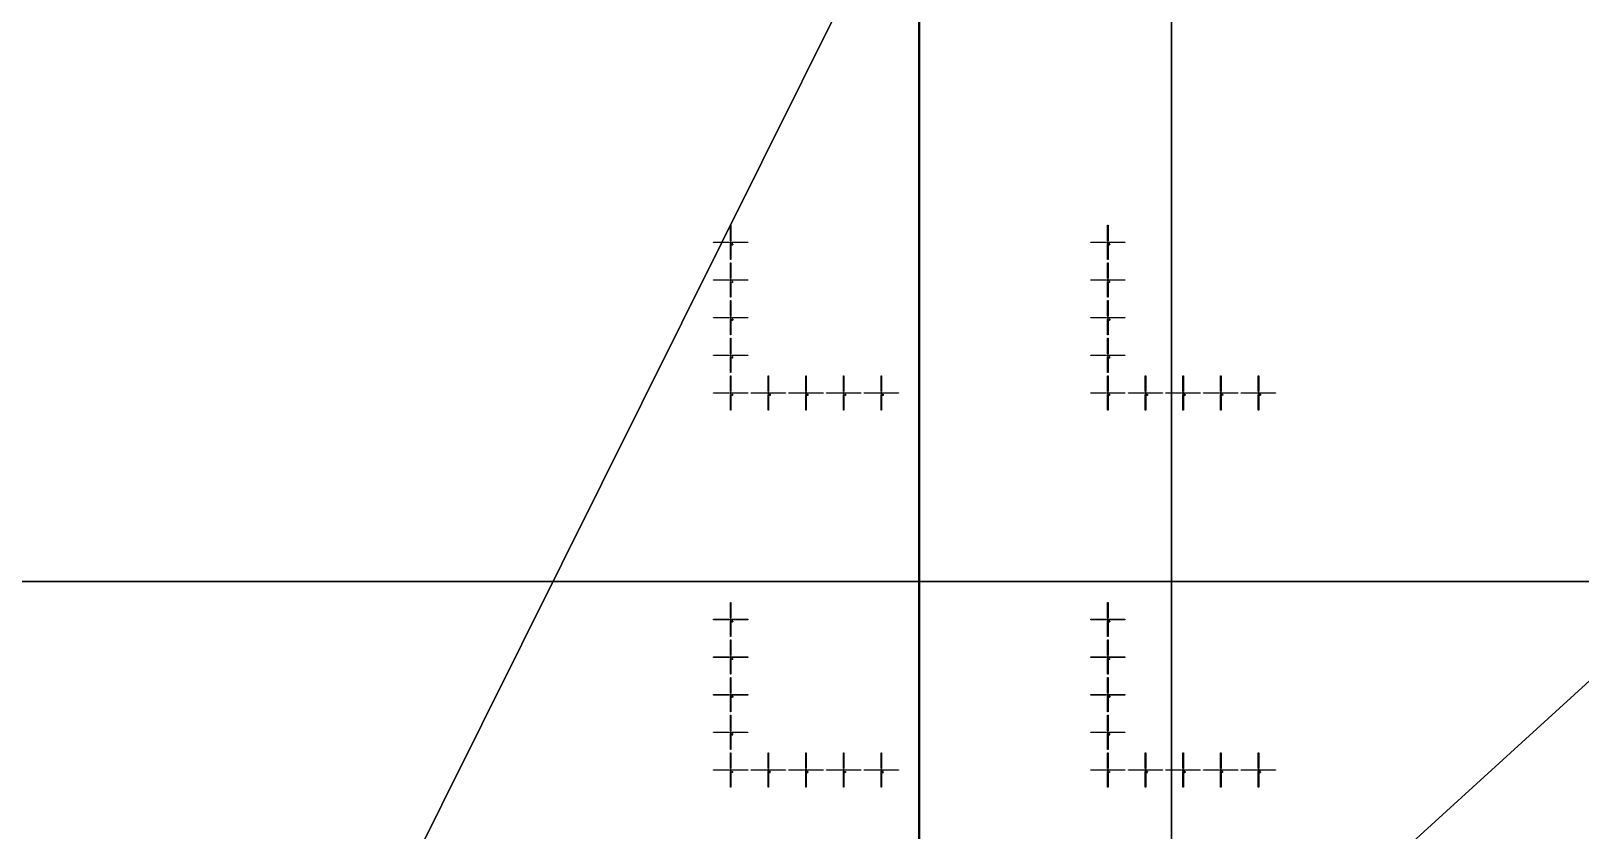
# Model space of a CAD drawing. Extents: x -25400 to 25400, y -24113 to 25400.
# Drawn here: x 2285 to 10513, y 8834 to 13079 of the extents above; entities that cross this region are included whole.
import ezdxf

# ---------------------------------------------------------------- set-up
doc = ezdxf.new("R2010")
doc.units = 0
for name, color, linetype in [('L0D0', 1, 'CONTINUOUS'), ('L1D0', 2, 'CONTINUOUS'), ('L3D0', 3, 'CONTINUOUS')]:
    doc.layers.add(name, color=color, linetype=linetype)

msp = doc.modelspace()

# ---------------------------------------------------------------- linework, layer by layer
at = {"layer": 'L0D0'}
for points in [[(8342.854, 23990.765), (8342.854, -23990.765)], [(8342.854, -23990.765), (8342.854, 23990.765)], [(16923.304, 15427.63), (0, 0), (10207.408, 20499.239), (10246.244, 20479.856), (10285.043, 20460.398), (10323.804, 20440.868), (10362.529, 20421.263), (10401.216, 20401.586), (10439.866, 20381.835), (10478.479, 20362.011), (10517.054, 20342.113)], [(10207.408, 20499.239), (0, 0)], [(0, 0), (16923.304, 15427.63)]]:
    msp.add_lwpolyline(points, dxfattribs=at)
at = {"layer": 'L1D0'}
for points in [[(6000.25, 11963.85), (6000.25, 12046.85), (6002.75, 12046.85), (6002.75, 11963.85)], [(8003.25, 11963.85), (8003.25, 12046.85), (8005.75, 12046.85), (8005.75, 11963.85)], [(5910.5, 11954.6), (5910.5, 11957.1), (5993.5, 11957.1), (5993.5, 11954.6)], [(6001.3, 11950.85), (6001.3, 11955.65), (5996.5, 11955.65), (5996.5, 11956.05), (6001.3, 11956.05), (6001.3, 11960.85), (6001.7, 11960.85), (6001.7, 11956.05), (6006.5, 11956.05), (6006.5, 11955.65), (6001.7, 11955.65), (6001.7, 11950.85)], [(6000.25, 11864.85), (6000.25, 11947.85), (6002.75, 11947.85), (6002.75, 11864.85)], [(6007.5, 11945.294), (6007.5, 11948.85), (6011.944, 11948.85), (6011.944, 11947.961), (6008.389, 11947.961), (6008.389, 11946.183), (6011.056, 11946.183), (6011.056, 11945.294)], [(6007.5, 11942.628), (6007.5, 11943.517), (6011.056, 11943.517), (6011.056, 11942.628)], [(6009.5, 11954.6), (6009.5, 11957.1), (6092.5, 11957.1), (6092.5, 11954.6)], [(6011.056, 11943.517), (6011.056, 11945.294), (6011.944, 11945.294), (6011.944, 11943.517)], [(7913.5, 11954.6), (7913.5, 11957.1), (7996.5, 11957.1), (7996.5, 11954.6)], [(8004.3, 11950.85), (8004.3, 11955.65), (7999.5, 11955.65), (7999.5, 11956.05), (8004.3, 11956.05), (8004.3, 11960.85), (8004.7, 11960.85), (8004.7, 11956.05), (8009.5, 11956.05), (8009.5, 11955.65), (8004.7, 11955.65), (8004.7, 11950.85)], [(8003.25, 11864.85), (8003.25, 11947.85), (8005.75, 11947.85), (8005.75, 11864.85)], [(8010.5, 11945.294), (8010.5, 11948.85), (8014.944, 11948.85), (8014.944, 11947.961), (8011.389, 11947.961), (8011.389, 11946.183), (8014.056, 11946.183), (8014.056, 11945.294)], [(8010.5, 11942.628), (8010.5, 11943.517), (8014.056, 11943.517), (8014.056, 11942.628)], [(8012.5, 11954.6), (8012.5, 11957.1), (8095.5, 11957.1), (8095.5, 11954.6)], [(8014.056, 11943.517), (8014.056, 11945.294), (8014.944, 11945.294), (8014.944, 11943.517)], [(6000.25, 11763.85), (6000.25, 11846.85), (6002.75, 11846.85), (6002.75, 11763.85)], [(8003.25, 11763.85), (8003.25, 11846.85), (8005.75, 11846.85), (8005.75, 11763.85)], [(5910.5, 11754.6), (5910.5, 11757.1), (5993.5, 11757.1), (5993.5, 11754.6)], [(6001.3, 11750.85), (6001.3, 11755.65), (5996.5, 11755.65), (5996.5, 11756.05), (6001.3, 11756.05), (6001.3, 11760.85), (6001.7, 11760.85), (6001.7, 11756.05), (6006.5, 11756.05), (6006.5, 11755.65), (6001.7, 11755.65), (6001.7, 11750.85)], [(6000.25, 11664.85), (6000.25, 11747.85), (6002.75, 11747.85), (6002.75, 11664.85)], [(6010.167, 11742.628), (6010.167, 11744.406), (6007.5, 11744.406), (6007.5, 11746.183), (6008.389, 11746.183), (6008.389, 11745.294), (6010.167, 11745.294), (6010.167, 11747.961), (6009.278, 11747.961), (6009.278, 11748.85), (6011.056, 11748.85), (6011.056, 11745.294), (6011.944, 11745.294), (6011.944, 11744.406), (6011.056, 11744.406), (6011.056, 11742.628)], [(6008.389, 11746.183), (6008.389, 11747.961), (6009.278, 11747.961), (6009.278, 11746.183)], [(6009.5, 11754.6), (6009.5, 11757.1), (6092.5, 11757.1), (6092.5, 11754.6)], [(7913.5, 11754.6), (7913.5, 11757.1), (7996.5, 11757.1), (7996.5, 11754.6)], [(8004.3, 11750.85), (8004.3, 11755.65), (7999.5, 11755.65), (7999.5, 11756.05), (8004.3, 11756.05), (8004.3, 11760.85), (8004.7, 11760.85), (8004.7, 11756.05), (8009.5, 11756.05), (8009.5, 11755.65), (8004.7, 11755.65), (8004.7, 11750.85)], [(8003.25, 11664.85), (8003.25, 11747.85), (8005.75, 11747.85), (8005.75, 11664.85)], [(8013.167, 11742.628), (8013.167, 11744.406), (8010.5, 11744.406), (8010.5, 11746.183), (8011.389, 11746.183), (8011.389, 11745.294), (8013.167, 11745.294), (8013.167, 11747.961), (8012.278, 11747.961), (8012.278, 11748.85), (8014.056, 11748.85), (8014.056, 11745.294), (8014.944, 11745.294), (8014.944, 11744.406), (8014.056, 11744.406), (8014.056, 11742.628)], [(8011.389, 11746.183), (8011.389, 11747.961), (8012.278, 11747.961), (8012.278, 11746.183)], [(8012.5, 11754.6), (8012.5, 11757.1), (8095.5, 11757.1), (8095.5, 11754.6)], [(6000.25, 11563.85), (6000.25, 11646.85), (6002.75, 11646.85), (6002.75, 11563.85)], [(8003.25, 11563.85), (8003.25, 11646.85), (8005.75, 11646.85), (8005.75, 11563.85)], [(5910.5, 11554.6), (5910.5, 11557.1), (5993.5, 11557.1), (5993.5, 11554.6)], [(6001.3, 11550.85), (6001.3, 11555.65), (5996.5, 11555.65), (5996.5, 11556.05), (6001.3, 11556.05), (6001.3, 11560.85), (6001.7, 11560.85), (6001.7, 11556.05), (6006.5, 11556.05), (6006.5, 11555.65), (6001.7, 11555.65), (6001.7, 11550.85)], [(6000.25, 11464.85), (6000.25, 11547.85), (6002.75, 11547.85), (6002.75, 11464.85)], [(6007.5, 11547.961), (6007.5, 11548.85), (6011.056, 11548.85), (6011.056, 11547.961)], [(6007.5, 11542.628), (6007.5, 11543.517), (6011.056, 11543.517), (6011.056, 11542.628)], [(6008.389, 11545.294), (6008.389, 11546.183), (6011.056, 11546.183), (6011.056, 11545.294)], [(6009.5, 11554.6), (6009.5, 11557.1), (6092.5, 11557.1), (6092.5, 11554.6)], [(6011.056, 11546.183), (6011.056, 11547.961), (6011.944, 11547.961), (6011.944, 11546.183)], [(6011.056, 11543.517), (6011.056, 11545.294), (6011.944, 11545.294), (6011.944, 11543.517)], [(7913.5, 11554.6), (7913.5, 11557.1), (7996.5, 11557.1), (7996.5, 11554.6)], [(8004.3, 11550.85), (8004.3, 11555.65), (7999.5, 11555.65), (7999.5, 11556.05), (8004.3, 11556.05), (8004.3, 11560.85), (8004.7, 11560.85), (8004.7, 11556.05), (8009.5, 11556.05), (8009.5, 11555.65), (8004.7, 11555.65), (8004.7, 11550.85)], [(8003.25, 11464.85), (8003.25, 11547.85), (8005.75, 11547.85), (8005.75, 11464.85)], [(8010.5, 11547.961), (8010.5, 11548.85), (8014.056, 11548.85), (8014.056, 11547.961)], [(8010.5, 11542.628), (8010.5, 11543.517), (8014.056, 11543.517), (8014.056, 11542.628)], [(8011.389, 11545.294), (8011.389, 11546.183), (8014.056, 11546.183), (8014.056, 11545.294)], [(8012.5, 11554.6), (8012.5, 11557.1), (8095.5, 11557.1), (8095.5, 11554.6)], [(8014.056, 11546.183), (8014.056, 11547.961), (8014.944, 11547.961), (8014.944, 11546.183)], [(8014.056, 11543.517), (8014.056, 11545.294), (8014.944, 11545.294), (8014.944, 11543.517)], [(6000.25, 11363.85), (6000.25, 11446.85), (6002.75, 11446.85), (6002.75, 11363.85)], [(8003.25, 11363.85), (8003.25, 11446.85), (8005.75, 11446.85), (8005.75, 11363.85)], [(5910.5, 11354.6), (5910.5, 11357.1), (5993.5, 11357.1), (5993.5, 11354.6)], [(6001.3, 11350.85), (6001.3, 11355.65), (5996.5, 11355.65), (5996.5, 11356.05), (6001.3, 11356.05), (6001.3, 11360.85), (6001.7, 11360.85), (6001.7, 11356.05), (6006.5, 11356.05), (6006.5, 11355.65), (6001.7, 11355.65), (6001.7, 11350.85)], [(6009.5, 11354.6), (6009.5, 11357.1), (6092.5, 11357.1), (6092.5, 11354.6)], [(7913.5, 11354.6), (7913.5, 11357.1), (7996.5, 11357.1), (7996.5, 11354.6)], [(8004.3, 11350.85), (8004.3, 11355.65), (7999.5, 11355.65), (7999.5, 11356.05), (8004.3, 11356.05), (8004.3, 11360.85), (8004.7, 11360.85), (8004.7, 11356.05), (8009.5, 11356.05), (8009.5, 11355.65), (8004.7, 11355.65), (8004.7, 11350.85)], [(8012.5, 11354.6), (8012.5, 11357.1), (8095.5, 11357.1), (8095.5, 11354.6)], [(6000.25, 11264.85), (6000.25, 11347.85), (6002.75, 11347.85), (6002.75, 11264.85)], [(6007.5, 11347.072), (6007.5, 11347.961), (6008.389, 11347.961), (6008.389, 11347.072)], [(6007.5, 11342.628), (6007.5, 11344.406), (6008.389, 11344.406), (6008.389, 11343.517), (6011.944, 11343.517), (6011.944, 11342.628)], [(6008.389, 11347.961), (6008.389, 11348.85), (6011.056, 11348.85), (6011.056, 11347.961)], [(6008.389, 11344.406), (6008.389, 11345.294), (6010.167, 11345.294), (6010.167, 11344.406)], [(6010.167, 11345.294), (6010.167, 11346.183), (6011.056, 11346.183), (6011.056, 11345.294)], [(6011.056, 11346.183), (6011.056, 11347.961), (6011.944, 11347.961), (6011.944, 11346.183)], [(8003.25, 11264.85), (8003.25, 11347.85), (8005.75, 11347.85), (8005.75, 11264.85)], [(8010.5, 11347.072), (8010.5, 11347.961), (8011.389, 11347.961), (8011.389, 11347.072)], [(8010.5, 11342.628), (8010.5, 11344.406), (8011.389, 11344.406), (8011.389, 11343.517), (8014.944, 11343.517), (8014.944, 11342.628)], [(8011.389, 11347.961), (8011.389, 11348.85), (8014.056, 11348.85), (8014.056, 11347.961)], [(8011.389, 11344.406), (8011.389, 11345.294), (8013.167, 11345.294), (8013.167, 11344.406)], [(8013.167, 11345.294), (8013.167, 11346.183), (8014.056, 11346.183), (8014.056, 11345.294)], [(8014.056, 11346.183), (8014.056, 11347.961), (8014.944, 11347.961), (8014.944, 11346.183)], [(6000.25, 11163.85), (6000.25, 11246.85), (6002.75, 11246.85), (6002.75, 11163.85)], [(6200.25, 11163.85), (6200.25, 11246.85), (6202.75, 11246.85), (6202.75, 11163.85)], [(6400.25, 11163.85), (6400.25, 11246.85), (6402.75, 11246.85), (6402.75, 11163.85)], [(6600.25, 11163.85), (6600.25, 11246.85), (6602.75, 11246.85), (6602.75, 11163.85)], [(6800.25, 11163.85), (6800.25, 11246.85), (6802.75, 11246.85), (6802.75, 11163.85)], [(8003.25, 11163.85), (8003.25, 11246.85), (8005.75, 11246.85), (8005.75, 11163.85)], [(8203.25, 11163.85), (8203.25, 11246.85), (8205.75, 11246.85), (8205.75, 11163.85)], [(8403.25, 11163.85), (8403.25, 11246.85), (8405.75, 11246.85), (8405.75, 11163.85)], [(8603.25, 11163.85), (8603.25, 11246.85), (8605.75, 11246.85), (8605.75, 11163.85)], [(8803.25, 11163.85), (8803.25, 11246.85), (8805.75, 11246.85), (8805.75, 11163.85)], [(5910.5, 11154.6), (5910.5, 11157.1), (5993.5, 11157.1), (5993.5, 11154.6)], [(6001.3, 11150.85), (6001.3, 11155.65), (5996.5, 11155.65), (5996.5, 11156.05), (6001.3, 11156.05), (6001.3, 11160.85), (6001.7, 11160.85), (6001.7, 11156.05), (6006.5, 11156.05), (6006.5, 11155.65), (6001.7, 11155.65), (6001.7, 11150.85)], [(6000.25, 11064.85), (6000.25, 11147.85), (6002.75, 11147.85), (6002.75, 11064.85)], [(6008.389, 11142.628), (6008.389, 11143.517), (6009.278, 11143.517), (6009.278, 11147.072), (6008.389, 11147.072), (6008.389, 11147.961), (6009.278, 11147.961), (6009.278, 11148.85), (6010.167, 11148.85), (6010.167, 11143.517), (6011.056, 11143.517), (6011.056, 11142.628)], [(6009.5, 11154.6), (6009.5, 11157.1), (6092.5, 11157.1), (6092.5, 11154.6)], [(6110.5, 11154.6), (6110.5, 11157.1), (6193.5, 11157.1), (6193.5, 11154.6)], [(6201.3, 11150.85), (6201.3, 11155.65), (6196.5, 11155.65), (6196.5, 11156.05), (6201.3, 11156.05), (6201.3, 11160.85), (6201.7, 11160.85), (6201.7, 11156.05), (6206.5, 11156.05), (6206.5, 11155.65), (6201.7, 11155.65), (6201.7, 11150.85)], [(6200.25, 11064.85), (6200.25, 11147.85), (6202.75, 11147.85), (6202.75, 11064.85)], [(6207.5, 11147.072), (6207.5, 11147.961), (6208.389, 11147.961), (6208.389, 11147.072)], [(6207.5, 11142.628), (6207.5, 11144.406), (6208.389, 11144.406), (6208.389, 11143.517), (6211.944, 11143.517), (6211.944, 11142.628)], [(6208.389, 11147.961), (6208.389, 11148.85), (6211.056, 11148.85), (6211.056, 11147.961)], [(6208.389, 11144.406), (6208.389, 11145.294), (6210.167, 11145.294), (6210.167, 11144.406)], [(6209.5, 11154.6), (6209.5, 11157.1), (6292.5, 11157.1), (6292.5, 11154.6)], [(6210.167, 11145.294), (6210.167, 11146.183), (6211.056, 11146.183), (6211.056, 11145.294)], [(6211.056, 11146.183), (6211.056, 11147.961), (6211.944, 11147.961), (6211.944, 11146.183)], [(6310.5, 11154.6), (6310.5, 11157.1), (6393.5, 11157.1), (6393.5, 11154.6)], [(6401.3, 11150.85), (6401.3, 11155.65), (6396.5, 11155.65), (6396.5, 11156.05), (6401.3, 11156.05), (6401.3, 11160.85), (6401.7, 11160.85), (6401.7, 11156.05), (6406.5, 11156.05), (6406.5, 11155.65), (6401.7, 11155.65), (6401.7, 11150.85)], [(6400.25, 11064.85), (6400.25, 11147.85), (6402.75, 11147.85), (6402.75, 11064.85)], [(6407.5, 11147.961), (6407.5, 11148.85), (6411.056, 11148.85), (6411.056, 11147.961)], [(6407.5, 11142.628), (6407.5, 11143.517), (6411.056, 11143.517), (6411.056, 11142.628)], [(6408.389, 11145.294), (6408.389, 11146.183), (6411.056, 11146.183), (6411.056, 11145.294)], [(6409.5, 11154.6), (6409.5, 11157.1), (6492.5, 11157.1), (6492.5, 11154.6)], [(6411.056, 11146.183), (6411.056, 11147.961), (6411.944, 11147.961), (6411.944, 11146.183)], [(6411.056, 11143.517), (6411.056, 11145.294), (6411.944, 11145.294), (6411.944, 11143.517)], [(6510.5, 11154.6), (6510.5, 11157.1), (6593.5, 11157.1), (6593.5, 11154.6)], [(6601.3, 11150.85), (6601.3, 11155.65), (6596.5, 11155.65), (6596.5, 11156.05), (6601.3, 11156.05), (6601.3, 11160.85), (6601.7, 11160.85), (6601.7, 11156.05), (6606.5, 11156.05), (6606.5, 11155.65), (6601.7, 11155.65), (6601.7, 11150.85)], [(6600.25, 11064.85), (6600.25, 11147.85), (6602.75, 11147.85), (6602.75, 11064.85)], [(6610.167, 11142.628), (6610.167, 11144.406), (6607.5, 11144.406), (6607.5, 11146.183), (6608.389, 11146.183), (6608.389, 11145.294), (6610.167, 11145.294), (6610.167, 11147.961), (6609.278, 11147.961), (6609.278, 11148.85), (6611.056, 11148.85), (6611.056, 11145.294), (6611.944, 11145.294), (6611.944, 11144.406), (6611.056, 11144.406), (6611.056, 11142.628)], [(6608.389, 11146.183), (6608.389, 11147.961), (6609.278, 11147.961), (6609.278, 11146.183)], [(6609.5, 11154.6), (6609.5, 11157.1), (6692.5, 11157.1), (6692.5, 11154.6)], [(6710.5, 11154.6), (6710.5, 11157.1), (6793.5, 11157.1), (6793.5, 11154.6)], [(6801.3, 11150.85), (6801.3, 11155.65), (6796.5, 11155.65), (6796.5, 11156.05), (6801.3, 11156.05), (6801.3, 11160.85), (6801.7, 11160.85), (6801.7, 11156.05), (6806.5, 11156.05), (6806.5, 11155.65), (6801.7, 11155.65), (6801.7, 11150.85)], [(6800.25, 11064.85), (6800.25, 11147.85), (6802.75, 11147.85), (6802.75, 11064.85)], [(6807.5, 11145.294), (6807.5, 11148.85), (6811.944, 11148.85), (6811.944, 11147.961), (6808.389, 11147.961), (6808.389, 11146.183), (6811.056, 11146.183), (6811.056, 11145.294)], [(6807.5, 11142.628), (6807.5, 11143.517), (6811.056, 11143.517), (6811.056, 11142.628)], [(6809.5, 11154.6), (6809.5, 11157.1), (6892.5, 11157.1), (6892.5, 11154.6)], [(6811.056, 11143.517), (6811.056, 11145.294), (6811.944, 11145.294), (6811.944, 11143.517)], [(7913.5, 11154.6), (7913.5, 11157.1), (7996.5, 11157.1), (7996.5, 11154.6)], [(8004.3, 11150.85), (8004.3, 11155.65), (7999.5, 11155.65), (7999.5, 11156.05), (8004.3, 11156.05), (8004.3, 11160.85), (8004.7, 11160.85), (8004.7, 11156.05), (8009.5, 11156.05), (8009.5, 11155.65), (8004.7, 11155.65), (8004.7, 11150.85)], [(8003.25, 11064.85), (8003.25, 11147.85), (8005.75, 11147.85), (8005.75, 11064.85)], [(8011.389, 11142.628), (8011.389, 11143.517), (8012.278, 11143.517), (8012.278, 11147.072), (8011.389, 11147.072), (8011.389, 11147.961), (8012.278, 11147.961), (8012.278, 11148.85), (8013.167, 11148.85), (8013.167, 11143.517), (8014.056, 11143.517), (8014.056, 11142.628)], [(8012.5, 11154.6), (8012.5, 11157.1), (8095.5, 11157.1), (8095.5, 11154.6)], [(8113.5, 11154.6), (8113.5, 11157.1), (8196.5, 11157.1), (8196.5, 11154.6)], [(8204.3, 11150.85), (8204.3, 11155.65), (8199.5, 11155.65), (8199.5, 11156.05), (8204.3, 11156.05), (8204.3, 11160.85), (8204.7, 11160.85), (8204.7, 11156.05), (8209.5, 11156.05), (8209.5, 11155.65), (8204.7, 11155.65), (8204.7, 11150.85)], [(8203.25, 11064.85), (8203.25, 11147.85), (8205.75, 11147.85), (8205.75, 11064.85)], [(8210.5, 11147.072), (8210.5, 11147.961), (8211.389, 11147.961), (8211.389, 11147.072)], [(8210.5, 11142.628), (8210.5, 11144.406), (8211.389, 11144.406), (8211.389, 11143.517), (8214.944, 11143.517), (8214.944, 11142.628)], [(8211.389, 11147.961), (8211.389, 11148.85), (8214.056, 11148.85), (8214.056, 11147.961)], [(8211.389, 11144.406), (8211.389, 11145.294), (8213.167, 11145.294), (8213.167, 11144.406)], [(8212.5, 11154.6), (8212.5, 11157.1), (8295.5, 11157.1), (8295.5, 11154.6)], [(8213.167, 11145.294), (8213.167, 11146.183), (8214.056, 11146.183), (8214.056, 11145.294)], [(8214.056, 11146.183), (8214.056, 11147.961), (8214.944, 11147.961), (8214.944, 11146.183)], [(8313.5, 11154.6), (8313.5, 11157.1), (8396.5, 11157.1), (8396.5, 11154.6)], [(8404.3, 11150.85), (8404.3, 11155.65), (8399.5, 11155.65), (8399.5, 11156.05), (8404.3, 11156.05), (8404.3, 11160.85), (8404.7, 11160.85), (8404.7, 11156.05), (8409.5, 11156.05), (8409.5, 11155.65), (8404.7, 11155.65), (8404.7, 11150.85)], [(8403.25, 11064.85), (8403.25, 11147.85), (8405.75, 11147.85), (8405.75, 11064.85)], [(8410.5, 11147.961), (8410.5, 11148.85), (8414.056, 11148.85), (8414.056, 11147.961)], [(8410.5, 11142.628), (8410.5, 11143.517), (8414.056, 11143.517), (8414.056, 11142.628)], [(8411.389, 11145.294), (8411.389, 11146.183), (8414.056, 11146.183), (8414.056, 11145.294)], [(8412.5, 11154.6), (8412.5, 11157.1), (8495.5, 11157.1), (8495.5, 11154.6)], [(8414.056, 11146.183), (8414.056, 11147.961), (8414.944, 11147.961), (8414.944, 11146.183)], [(8414.056, 11143.517), (8414.056, 11145.294), (8414.944, 11145.294), (8414.944, 11143.517)], [(8513.5, 11154.6), (8513.5, 11157.1), (8596.5, 11157.1), (8596.5, 11154.6)], [(8604.3, 11150.85), (8604.3, 11155.65), (8599.5, 11155.65), (8599.5, 11156.05), (8604.3, 11156.05), (8604.3, 11160.85), (8604.7, 11160.85), (8604.7, 11156.05), (8609.5, 11156.05), (8609.5, 11155.65), (8604.7, 11155.65), (8604.7, 11150.85)], [(8603.25, 11064.85), (8603.25, 11147.85), (8605.75, 11147.85), (8605.75, 11064.85)], [(8613.167, 11142.628), (8613.167, 11144.406), (8610.5, 11144.406), (8610.5, 11146.183), (8611.389, 11146.183), (8611.389, 11145.294), (8613.167, 11145.294), (8613.167, 11147.961), (8612.278, 11147.961), (8612.278, 11148.85), (8614.056, 11148.85), (8614.056, 11145.294), (8614.944, 11145.294), (8614.944, 11144.406), (8614.056, 11144.406), (8614.056, 11142.628)], [(8611.389, 11146.183), (8611.389, 11147.961), (8612.278, 11147.961), (8612.278, 11146.183)], [(8612.5, 11154.6), (8612.5, 11157.1), (8695.5, 11157.1), (8695.5, 11154.6)], [(8713.5, 11154.6), (8713.5, 11157.1), (8796.5, 11157.1), (8796.5, 11154.6)], [(8804.3, 11150.85), (8804.3, 11155.65), (8799.5, 11155.65), (8799.5, 11156.05), (8804.3, 11156.05), (8804.3, 11160.85), (8804.7, 11160.85), (8804.7, 11156.05), (8809.5, 11156.05), (8809.5, 11155.65), (8804.7, 11155.65), (8804.7, 11150.85)], [(8803.25, 11064.85), (8803.25, 11147.85), (8805.75, 11147.85), (8805.75, 11064.85)], [(8810.5, 11145.294), (8810.5, 11148.85), (8814.944, 11148.85), (8814.944, 11147.961), (8811.389, 11147.961), (8811.389, 11146.183), (8814.056, 11146.183), (8814.056, 11145.294)], [(8810.5, 11142.628), (8810.5, 11143.517), (8814.056, 11143.517), (8814.056, 11142.628)], [(8812.5, 11154.6), (8812.5, 11157.1), (8895.5, 11157.1), (8895.5, 11154.6)], [(8814.056, 11143.517), (8814.056, 11145.294), (8814.944, 11145.294), (8814.944, 11143.517)], [(6000.25, 9960.85), (6000.25, 10043.85), (6002.75, 10043.85), (6002.75, 9960.85)], [(8003.25, 9960.85), (8003.25, 10043.85), (8005.75, 10043.85), (8005.75, 9960.85)], [(6001.3, 9947.85), (6001.3, 9952.65), (5996.5, 9952.65), (5996.5, 9953.05), (6001.3, 9953.05), (6001.3, 9957.85), (6001.7, 9957.85), (6001.7, 9953.05), (6006.5, 9953.05), (6006.5, 9952.65), (6001.7, 9952.65), (6001.7, 9947.85)], [(8004.3, 9947.85), (8004.3, 9952.65), (7999.5, 9952.65), (7999.5, 9953.05), (8004.3, 9953.05), (8004.3, 9957.85), (8004.7, 9957.85), (8004.7, 9953.05), (8009.5, 9953.05), (8009.5, 9952.65), (8004.7, 9952.65), (8004.7, 9947.85)], [(5910.5, 9951.6), (5910.5, 9954.1), (5993.5, 9954.1), (5993.5, 9951.6)], [(6000.25, 9861.85), (6000.25, 9944.85), (6002.75, 9944.85), (6002.75, 9861.85)], [(6007.5, 9942.294), (6007.5, 9945.85), (6011.944, 9945.85), (6011.944, 9944.961), (6008.389, 9944.961), (6008.389, 9943.183), (6011.056, 9943.183), (6011.056, 9942.294)], [(6007.5, 9939.628), (6007.5, 9940.517), (6011.056, 9940.517), (6011.056, 9939.628)], [(6009.5, 9951.6), (6009.5, 9954.1), (6092.5, 9954.1), (6092.5, 9951.6)], [(6011.056, 9940.517), (6011.056, 9942.294), (6011.944, 9942.294), (6011.944, 9940.517)], [(7913.5, 9951.6), (7913.5, 9954.1), (7996.5, 9954.1), (7996.5, 9951.6)], [(8003.25, 9861.85), (8003.25, 9944.85), (8005.75, 9944.85), (8005.75, 9861.85)], [(8010.5, 9942.294), (8010.5, 9945.85), (8014.944, 9945.85), (8014.944, 9944.961), (8011.389, 9944.961), (8011.389, 9943.183), (8014.056, 9943.183), (8014.056, 9942.294)], [(8010.5, 9939.628), (8010.5, 9940.517), (8014.056, 9940.517), (8014.056, 9939.628)], [(8012.5, 9951.6), (8012.5, 9954.1), (8095.5, 9954.1), (8095.5, 9951.6)], [(8014.056, 9940.517), (8014.056, 9942.294), (8014.944, 9942.294), (8014.944, 9940.517)], [(6000.25, 9760.85), (6000.25, 9843.85), (6002.75, 9843.85), (6002.75, 9760.85)], [(8003.25, 9760.85), (8003.25, 9843.85), (8005.75, 9843.85), (8005.75, 9760.85)], [(5910.5, 9751.6), (5910.5, 9754.1), (5993.5, 9754.1), (5993.5, 9751.6)], [(6001.3, 9747.85), (6001.3, 9752.65), (5996.5, 9752.65), (5996.5, 9753.05), (6001.3, 9753.05), (6001.3, 9757.85), (6001.7, 9757.85), (6001.7, 9753.05), (6006.5, 9753.05), (6006.5, 9752.65), (6001.7, 9752.65), (6001.7, 9747.85)], [(6000.25, 9661.85), (6000.25, 9744.85), (6002.75, 9744.85), (6002.75, 9661.85)], [(6010.167, 9739.628), (6010.167, 9741.406), (6007.5, 9741.406), (6007.5, 9743.183), (6008.389, 9743.183), (6008.389, 9742.294), (6010.167, 9742.294), (6010.167, 9744.961), (6009.278, 9744.961), (6009.278, 9745.85), (6011.056, 9745.85), (6011.056, 9742.294), (6011.944, 9742.294), (6011.944, 9741.406), (6011.056, 9741.406), (6011.056, 9739.628)], [(6008.389, 9743.183), (6008.389, 9744.961), (6009.278, 9744.961), (6009.278, 9743.183)], [(6009.5, 9751.6), (6009.5, 9754.1), (6092.5, 9754.1), (6092.5, 9751.6)], [(7913.5, 9751.6), (7913.5, 9754.1), (7996.5, 9754.1), (7996.5, 9751.6)], [(8004.3, 9747.85), (8004.3, 9752.65), (7999.5, 9752.65), (7999.5, 9753.05), (8004.3, 9753.05), (8004.3, 9757.85), (8004.7, 9757.85), (8004.7, 9753.05), (8009.5, 9753.05), (8009.5, 9752.65), (8004.7, 9752.65), (8004.7, 9747.85)], [(8003.25, 9661.85), (8003.25, 9744.85), (8005.75, 9744.85), (8005.75, 9661.85)], [(8013.167, 9739.628), (8013.167, 9741.406), (8010.5, 9741.406), (8010.5, 9743.183), (8011.389, 9743.183), (8011.389, 9742.294), (8013.167, 9742.294), (8013.167, 9744.961), (8012.278, 9744.961), (8012.278, 9745.85), (8014.056, 9745.85), (8014.056, 9742.294), (8014.944, 9742.294), (8014.944, 9741.406), (8014.056, 9741.406), (8014.056, 9739.628)], [(8011.389, 9743.183), (8011.389, 9744.961), (8012.278, 9744.961), (8012.278, 9743.183)], [(8012.5, 9751.6), (8012.5, 9754.1), (8095.5, 9754.1), (8095.5, 9751.6)], [(6000.25, 9560.85), (6000.25, 9643.85), (6002.75, 9643.85), (6002.75, 9560.85)], [(8003.25, 9560.85), (8003.25, 9643.85), (8005.75, 9643.85), (8005.75, 9560.85)], [(5910.5, 9551.6), (5910.5, 9554.1), (5993.5, 9554.1), (5993.5, 9551.6)], [(6001.3, 9547.85), (6001.3, 9552.65), (5996.5, 9552.65), (5996.5, 9553.05), (6001.3, 9553.05), (6001.3, 9557.85), (6001.7, 9557.85), (6001.7, 9553.05), (6006.5, 9553.05), (6006.5, 9552.65), (6001.7, 9552.65), (6001.7, 9547.85)], [(6000.25, 9461.85), (6000.25, 9544.85), (6002.75, 9544.85), (6002.75, 9461.85)], [(6007.5, 9544.961), (6007.5, 9545.85), (6011.056, 9545.85), (6011.056, 9544.961)], [(6009.5, 9551.6), (6009.5, 9554.1), (6092.5, 9554.1), (6092.5, 9551.6)], [(6011.056, 9543.183), (6011.056, 9544.961), (6011.944, 9544.961), (6011.944, 9543.183)], [(7913.5, 9551.6), (7913.5, 9554.1), (7996.5, 9554.1), (7996.5, 9551.6)], [(8004.3, 9547.85), (8004.3, 9552.65), (7999.5, 9552.65), (7999.5, 9553.05), (8004.3, 9553.05), (8004.3, 9557.85), (8004.7, 9557.85), (8004.7, 9553.05), (8009.5, 9553.05), (8009.5, 9552.65), (8004.7, 9552.65), (8004.7, 9547.85)], [(8003.25, 9461.85), (8003.25, 9544.85), (8005.75, 9544.85), (8005.75, 9461.85)], [(8010.5, 9544.961), (8010.5, 9545.85), (8014.056, 9545.85), (8014.056, 9544.961)], [(8012.5, 9551.6), (8012.5, 9554.1), (8095.5, 9554.1), (8095.5, 9551.6)], [(8014.056, 9543.183), (8014.056, 9544.961), (8014.944, 9544.961), (8014.944, 9543.183)], [(6007.5, 9539.628), (6007.5, 9540.517), (6011.056, 9540.517), (6011.056, 9539.628)], [(6008.389, 9542.294), (6008.389, 9543.183), (6011.056, 9543.183), (6011.056, 9542.294)], [(6011.056, 9540.517), (6011.056, 9542.294), (6011.944, 9542.294), (6011.944, 9540.517)], [(8010.5, 9539.628), (8010.5, 9540.517), (8014.056, 9540.517), (8014.056, 9539.628)], [(8011.389, 9542.294), (8011.389, 9543.183), (8014.056, 9543.183), (8014.056, 9542.294)], [(8014.056, 9540.517), (8014.056, 9542.294), (8014.944, 9542.294), (8014.944, 9540.517)], [(6000.25, 9360.85), (6000.25, 9443.85), (6002.75, 9443.85), (6002.75, 9360.85)], [(8003.25, 9360.85), (8003.25, 9443.85), (8005.75, 9443.85), (8005.75, 9360.85)], [(5910.5, 9351.6), (5910.5, 9354.1), (5993.5, 9354.1), (5993.5, 9351.6)], [(6001.3, 9347.85), (6001.3, 9352.65), (5996.5, 9352.65), (5996.5, 9353.05), (6001.3, 9353.05), (6001.3, 9357.85), (6001.7, 9357.85), (6001.7, 9353.05), (6006.5, 9353.05), (6006.5, 9352.65), (6001.7, 9352.65), (6001.7, 9347.85)], [(6000.25, 9261.85), (6000.25, 9344.85), (6002.75, 9344.85), (6002.75, 9261.85)], [(6007.5, 9344.072), (6007.5, 9344.961), (6008.389, 9344.961), (6008.389, 9344.072)], [(6007.5, 9339.628), (6007.5, 9341.406), (6008.389, 9341.406), (6008.389, 9340.517), (6011.944, 9340.517), (6011.944, 9339.628)], [(6008.389, 9344.961), (6008.389, 9345.85), (6011.056, 9345.85), (6011.056, 9344.961)], [(6008.389, 9341.406), (6008.389, 9342.294), (6010.167, 9342.294), (6010.167, 9341.406)], [(6009.5, 9351.6), (6009.5, 9354.1), (6092.5, 9354.1), (6092.5, 9351.6)], [(6010.167, 9342.294), (6010.167, 9343.183), (6011.056, 9343.183), (6011.056, 9342.294)], [(6011.056, 9343.183), (6011.056, 9344.961), (6011.944, 9344.961), (6011.944, 9343.183)], [(7913.5, 9351.6), (7913.5, 9354.1), (7996.5, 9354.1), (7996.5, 9351.6)], [(8004.3, 9347.85), (8004.3, 9352.65), (7999.5, 9352.65), (7999.5, 9353.05), (8004.3, 9353.05), (8004.3, 9357.85), (8004.7, 9357.85), (8004.7, 9353.05), (8009.5, 9353.05), (8009.5, 9352.65), (8004.7, 9352.65), (8004.7, 9347.85)], [(8003.25, 9261.85), (8003.25, 9344.85), (8005.75, 9344.85), (8005.75, 9261.85)], [(8010.5, 9344.072), (8010.5, 9344.961), (8011.389, 9344.961), (8011.389, 9344.072)], [(8010.5, 9339.628), (8010.5, 9341.406), (8011.389, 9341.406), (8011.389, 9340.517), (8014.944, 9340.517), (8014.944, 9339.628)], [(8011.389, 9344.961), (8011.389, 9345.85), (8014.056, 9345.85), (8014.056, 9344.961)], [(8011.389, 9341.406), (8011.389, 9342.294), (8013.167, 9342.294), (8013.167, 9341.406)], [(8012.5, 9351.6), (8012.5, 9354.1), (8095.5, 9354.1), (8095.5, 9351.6)], [(8013.167, 9342.294), (8013.167, 9343.183), (8014.056, 9343.183), (8014.056, 9342.294)], [(8014.056, 9343.183), (8014.056, 9344.961), (8014.944, 9344.961), (8014.944, 9343.183)], [(6000.25, 9160.85), (6000.25, 9243.85), (6002.75, 9243.85), (6002.75, 9160.85)], [(6200.25, 9160.85), (6200.25, 9243.85), (6202.75, 9243.85), (6202.75, 9160.85)], [(6400.25, 9160.85), (6400.25, 9243.85), (6402.75, 9243.85), (6402.75, 9160.85)], [(6600.25, 9160.85), (6600.25, 9243.85), (6602.75, 9243.85), (6602.75, 9160.85)], [(6800.25, 9160.85), (6800.25, 9243.85), (6802.75, 9243.85), (6802.75, 9160.85)], [(8003.25, 9160.85), (8003.25, 9243.85), (8005.75, 9243.85), (8005.75, 9160.85)], [(8203.25, 9160.85), (8203.25, 9243.85), (8205.75, 9243.85), (8205.75, 9160.85)], [(8403.25, 9160.85), (8403.25, 9243.85), (8405.75, 9243.85), (8405.75, 9160.85)], [(8603.25, 9160.85), (8603.25, 9243.85), (8605.75, 9243.85), (8605.75, 9160.85)], [(8803.25, 9160.85), (8803.25, 9243.85), (8805.75, 9243.85), (8805.75, 9160.85)], [(5910.5, 9151.6), (5910.5, 9154.1), (5993.5, 9154.1), (5993.5, 9151.6)], [(6001.3, 9147.85), (6001.3, 9152.65), (5996.5, 9152.65), (5996.5, 9153.05), (6001.3, 9153.05), (6001.3, 9157.85), (6001.7, 9157.85), (6001.7, 9153.05), (6006.5, 9153.05), (6006.5, 9152.65), (6001.7, 9152.65), (6001.7, 9147.85)], [(6000.25, 9061.85), (6000.25, 9144.85), (6002.75, 9144.85), (6002.75, 9061.85)], [(6008.389, 9139.628), (6008.389, 9140.517), (6009.278, 9140.517), (6009.278, 9144.072), (6008.389, 9144.072), (6008.389, 9144.961), (6009.278, 9144.961), (6009.278, 9145.85), (6010.167, 9145.85), (6010.167, 9140.517), (6011.056, 9140.517), (6011.056, 9139.628)], [(6009.5, 9151.6), (6009.5, 9154.1), (6092.5, 9154.1), (6092.5, 9151.6)], [(6110.5, 9151.6), (6110.5, 9154.1), (6193.5, 9154.1), (6193.5, 9151.6)], [(6201.3, 9147.85), (6201.3, 9152.65), (6196.5, 9152.65), (6196.5, 9153.05), (6201.3, 9153.05), (6201.3, 9157.85), (6201.7, 9157.85), (6201.7, 9153.05), (6206.5, 9153.05), (6206.5, 9152.65), (6201.7, 9152.65), (6201.7, 9147.85)], [(6200.25, 9061.85), (6200.25, 9144.85), (6202.75, 9144.85), (6202.75, 9061.85)], [(6207.5, 9144.072), (6207.5, 9144.961), (6208.389, 9144.961), (6208.389, 9144.072)], [(6207.5, 9139.628), (6207.5, 9141.406), (6208.389, 9141.406), (6208.389, 9140.517), (6211.944, 9140.517), (6211.944, 9139.628)], [(6208.389, 9144.961), (6208.389, 9145.85), (6211.056, 9145.85), (6211.056, 9144.961)], [(6208.389, 9141.406), (6208.389, 9142.294), (6210.167, 9142.294), (6210.167, 9141.406)], [(6209.5, 9151.6), (6209.5, 9154.1), (6292.5, 9154.1), (6292.5, 9151.6)], [(6210.167, 9142.294), (6210.167, 9143.183), (6211.056, 9143.183), (6211.056, 9142.294)], [(6211.056, 9143.183), (6211.056, 9144.961), (6211.944, 9144.961), (6211.944, 9143.183)], [(6310.5, 9151.6), (6310.5, 9154.1), (6393.5, 9154.1), (6393.5, 9151.6)], [(6401.3, 9147.85), (6401.3, 9152.65), (6396.5, 9152.65), (6396.5, 9153.05), (6401.3, 9153.05), (6401.3, 9157.85), (6401.7, 9157.85), (6401.7, 9153.05), (6406.5, 9153.05), (6406.5, 9152.65), (6401.7, 9152.65), (6401.7, 9147.85)], [(6400.25, 9061.85), (6400.25, 9144.85), (6402.75, 9144.85), (6402.75, 9061.85)], [(6407.5, 9144.961), (6407.5, 9145.85), (6411.056, 9145.85), (6411.056, 9144.961)], [(6407.5, 9139.628), (6407.5, 9140.517), (6411.056, 9140.517), (6411.056, 9139.628)], [(6408.389, 9142.294), (6408.389, 9143.183), (6411.056, 9143.183), (6411.056, 9142.294)], [(6409.5, 9151.6), (6409.5, 9154.1), (6492.5, 9154.1), (6492.5, 9151.6)], [(6411.056, 9143.183), (6411.056, 9144.961), (6411.944, 9144.961), (6411.944, 9143.183)], [(6411.056, 9140.517), (6411.056, 9142.294), (6411.944, 9142.294), (6411.944, 9140.517)], [(6510.5, 9151.6), (6510.5, 9154.1), (6593.5, 9154.1), (6593.5, 9151.6)], [(6601.3, 9147.85), (6601.3, 9152.65), (6596.5, 9152.65), (6596.5, 9153.05), (6601.3, 9153.05), (6601.3, 9157.85), (6601.7, 9157.85), (6601.7, 9153.05), (6606.5, 9153.05), (6606.5, 9152.65), (6601.7, 9152.65), (6601.7, 9147.85)], [(6600.25, 9061.85), (6600.25, 9144.85), (6602.75, 9144.85), (6602.75, 9061.85)], [(6610.167, 9139.628), (6610.167, 9141.406), (6607.5, 9141.406), (6607.5, 9143.183), (6608.389, 9143.183), (6608.389, 9142.294), (6610.167, 9142.294), (6610.167, 9144.961), (6609.278, 9144.961), (6609.278, 9145.85), (6611.056, 9145.85), (6611.056, 9142.294), (6611.944, 9142.294), (6611.944, 9141.406), (6611.056, 9141.406), (6611.056, 9139.628)], [(6608.389, 9143.183), (6608.389, 9144.961), (6609.278, 9144.961), (6609.278, 9143.183)], [(6609.5, 9151.6), (6609.5, 9154.1), (6692.5, 9154.1), (6692.5, 9151.6)], [(6710.5, 9151.6), (6710.5, 9154.1), (6793.5, 9154.1), (6793.5, 9151.6)], [(6801.3, 9147.85), (6801.3, 9152.65), (6796.5, 9152.65), (6796.5, 9153.05), (6801.3, 9153.05), (6801.3, 9157.85), (6801.7, 9157.85), (6801.7, 9153.05), (6806.5, 9153.05), (6806.5, 9152.65), (6801.7, 9152.65), (6801.7, 9147.85)], [(6800.25, 9061.85), (6800.25, 9144.85), (6802.75, 9144.85), (6802.75, 9061.85)], [(6807.5, 9142.294), (6807.5, 9145.85), (6811.944, 9145.85), (6811.944, 9144.961), (6808.389, 9144.961), (6808.389, 9143.183), (6811.056, 9143.183), (6811.056, 9142.294)], [(6807.5, 9139.628), (6807.5, 9140.517), (6811.056, 9140.517), (6811.056, 9139.628)], [(6809.5, 9151.6), (6809.5, 9154.1), (6892.5, 9154.1), (6892.5, 9151.6)], [(6811.056, 9140.517), (6811.056, 9142.294), (6811.944, 9142.294), (6811.944, 9140.517)], [(7913.5, 9151.6), (7913.5, 9154.1), (7996.5, 9154.1), (7996.5, 9151.6)], [(8004.3, 9147.85), (8004.3, 9152.65), (7999.5, 9152.65), (7999.5, 9153.05), (8004.3, 9153.05), (8004.3, 9157.85), (8004.7, 9157.85), (8004.7, 9153.05), (8009.5, 9153.05), (8009.5, 9152.65), (8004.7, 9152.65), (8004.7, 9147.85)], [(8003.25, 9061.85), (8003.25, 9144.85), (8005.75, 9144.85), (8005.75, 9061.85)], [(8011.389, 9139.628), (8011.389, 9140.517), (8012.278, 9140.517), (8012.278, 9144.072), (8011.389, 9144.072), (8011.389, 9144.961), (8012.278, 9144.961), (8012.278, 9145.85), (8013.167, 9145.85), (8013.167, 9140.517), (8014.056, 9140.517), (8014.056, 9139.628)], [(8012.5, 9151.6), (8012.5, 9154.1), (8095.5, 9154.1), (8095.5, 9151.6)], [(8113.5, 9151.6), (8113.5, 9154.1), (8196.5, 9154.1), (8196.5, 9151.6)], [(8204.3, 9147.85), (8204.3, 9152.65), (8199.5, 9152.65), (8199.5, 9153.05), (8204.3, 9153.05), (8204.3, 9157.85), (8204.7, 9157.85), (8204.7, 9153.05), (8209.5, 9153.05), (8209.5, 9152.65), (8204.7, 9152.65), (8204.7, 9147.85)], [(8203.25, 9061.85), (8203.25, 9144.85), (8205.75, 9144.85), (8205.75, 9061.85)], [(8210.5, 9144.072), (8210.5, 9144.961), (8211.389, 9144.961), (8211.389, 9144.072)], [(8210.5, 9139.628), (8210.5, 9141.406), (8211.389, 9141.406), (8211.389, 9140.517), (8214.944, 9140.517), (8214.944, 9139.628)], [(8211.389, 9144.961), (8211.389, 9145.85), (8214.056, 9145.85), (8214.056, 9144.961)], [(8211.389, 9141.406), (8211.389, 9142.294), (8213.167, 9142.294), (8213.167, 9141.406)], [(8212.5, 9151.6), (8212.5, 9154.1), (8295.5, 9154.1), (8295.5, 9151.6)], [(8213.167, 9142.294), (8213.167, 9143.183), (8214.056, 9143.183), (8214.056, 9142.294)], [(8214.056, 9143.183), (8214.056, 9144.961), (8214.944, 9144.961), (8214.944, 9143.183)], [(8313.5, 9151.6), (8313.5, 9154.1), (8396.5, 9154.1), (8396.5, 9151.6)], [(8404.3, 9147.85), (8404.3, 9152.65), (8399.5, 9152.65), (8399.5, 9153.05), (8404.3, 9153.05), (8404.3, 9157.85), (8404.7, 9157.85), (8404.7, 9153.05), (8409.5, 9153.05), (8409.5, 9152.65), (8404.7, 9152.65), (8404.7, 9147.85)], [(8403.25, 9061.85), (8403.25, 9144.85), (8405.75, 9144.85), (8405.75, 9061.85)], [(8410.5, 9144.961), (8410.5, 9145.85), (8414.056, 9145.85), (8414.056, 9144.961)], [(8410.5, 9139.628), (8410.5, 9140.517), (8414.056, 9140.517), (8414.056, 9139.628)], [(8411.389, 9142.294), (8411.389, 9143.183), (8414.056, 9143.183), (8414.056, 9142.294)], [(8412.5, 9151.6), (8412.5, 9154.1), (8495.5, 9154.1), (8495.5, 9151.6)], [(8414.056, 9143.183), (8414.056, 9144.961), (8414.944, 9144.961), (8414.944, 9143.183)], [(8414.056, 9140.517), (8414.056, 9142.294), (8414.944, 9142.294), (8414.944, 9140.517)], [(8513.5, 9151.6), (8513.5, 9154.1), (8596.5, 9154.1), (8596.5, 9151.6)], [(8604.3, 9147.85), (8604.3, 9152.65), (8599.5, 9152.65), (8599.5, 9153.05), (8604.3, 9153.05), (8604.3, 9157.85), (8604.7, 9157.85), (8604.7, 9153.05), (8609.5, 9153.05), (8609.5, 9152.65), (8604.7, 9152.65), (8604.7, 9147.85)], [(8603.25, 9061.85), (8603.25, 9144.85), (8605.75, 9144.85), (8605.75, 9061.85)], [(8613.167, 9139.628), (8613.167, 9141.406), (8610.5, 9141.406), (8610.5, 9143.183), (8611.389, 9143.183), (8611.389, 9142.294), (8613.167, 9142.294), (8613.167, 9144.961), (8612.278, 9144.961), (8612.278, 9145.85), (8614.056, 9145.85), (8614.056, 9142.294), (8614.944, 9142.294), (8614.944, 9141.406), (8614.056, 9141.406), (8614.056, 9139.628)], [(8611.389, 9143.183), (8611.389, 9144.961), (8612.278, 9144.961), (8612.278, 9143.183)], [(8612.5, 9151.6), (8612.5, 9154.1), (8695.5, 9154.1), (8695.5, 9151.6)], [(8713.5, 9151.6), (8713.5, 9154.1), (8796.5, 9154.1), (8796.5, 9151.6)], [(8804.3, 9147.85), (8804.3, 9152.65), (8799.5, 9152.65), (8799.5, 9153.05), (8804.3, 9153.05), (8804.3, 9157.85), (8804.7, 9157.85), (8804.7, 9153.05), (8809.5, 9153.05), (8809.5, 9152.65), (8804.7, 9152.65), (8804.7, 9147.85)], [(8803.25, 9061.85), (8803.25, 9144.85), (8805.75, 9144.85), (8805.75, 9061.85)], [(8810.5, 9142.294), (8810.5, 9145.85), (8814.944, 9145.85), (8814.944, 9144.961), (8811.389, 9144.961), (8811.389, 9143.183), (8814.056, 9143.183), (8814.056, 9142.294)], [(8810.5, 9139.628), (8810.5, 9140.517), (8814.056, 9140.517), (8814.056, 9139.628)], [(8812.5, 9151.6), (8812.5, 9154.1), (8895.5, 9154.1), (8895.5, 9151.6)], [(8814.056, 9140.517), (8814.056, 9142.294), (8814.944, 9142.294), (8814.944, 9140.517)]]:
    msp.add_lwpolyline(points, close=True, dxfattribs=at)
at = {"layer": 'L3D0'}
for points in [[(-7001.5, 10155.85), (-1.5, 10155.85), (1.5, 10155.85), (7001.5, 10155.85), (7004.5, 10155.85), (14004.5, 10155.85), (14004.5, 17155.85), (7004.5, 17155.85), (7004.5, 10155.85), (7001.5, 10155.85), (7001.5, 17155.85), (1.5, 17155.85), (1.5, 10155.85), (-1.5, 10155.85), (-1.5, 17155.85), (-7001.5, 17155.85)], [(-7001.5, 3152.85), (-1.5, 3152.85), (1.5, 3152.85), (7001.5, 3152.85), (7004.5, 3152.85), (14004.5, 3152.85), (14007.5, 3152.85), (21007.5, 3152.85), (21007.5, 10152.85), (14007.5, 10152.85), (14007.5, 3152.85), (14004.5, 3152.85), (14004.5, 10152.85), (7004.5, 10152.85), (7004.5, 3152.85), (7001.5, 3152.85), (7001.5, 10152.85), (1.5, 10152.85), (1.5, 3152.85), (-1.5, 3152.85), (-1.5, 10152.85), (-7001.5, 10152.85)]]:
    msp.add_lwpolyline(points, dxfattribs=at)

doc.saveas('drawing.dxf')
